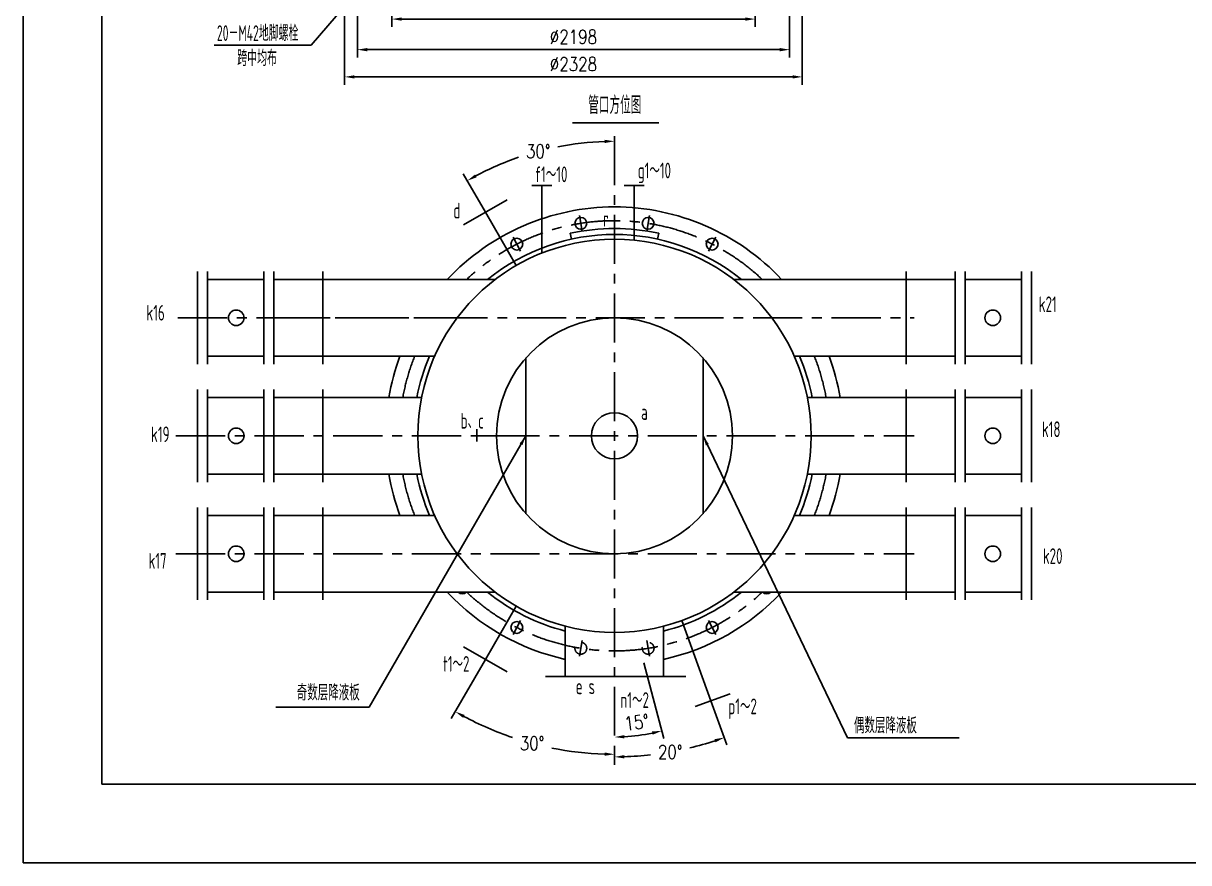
# Model space of a CAD drawing. Header units: millimetres. Extents: x -400 to 11480, y -400 to 24820.
# Drawn here: x -400 to 5527, y -400 to 3869 of the extents above; entities that cross this region are included whole.
import ezdxf

# ---------------------------------------------------------------- set-up
doc = ezdxf.new("R2010")
doc.units = ezdxf.units.MM
doc.header["$LTSCALE"] = 200
doc.linetypes.add('CENTER', pattern=[2, 1.25, -0.25, 0.25, -0.25])
doc.linetypes.add('DASHED', pattern=[0.75, 0.5, -0.25])
for name, color, linetype in [('1轮廓实线层', 7, 'Continuous'), ('2细线层', 4, 'Continuous'), ('3中心线层', 1, 'CENTER'), ('4虚线层', 6, 'DASHED'), ('6文字层', 3, 'Continuous'), ('7标注层', 4, 'Continuous'), ('图框层', 7, 'Continuous')]:
    doc.layers.add(name, color=color, linetype=linetype)
doc.styles.add('PC_TEXTSTYLE', font='isocp.shx', dxfattribs={"width": 0.8, "bigfont": 'hzfs.shx'})
doc.styles.add('TH_GBDIM', font='romans.shx', dxfattribs={"width": 0.8, "bigfont": 'gbcbig.shx'})
doc.dimstyles.new('TH_GBDIM', dxfattribs={"dimscale": 20, "dimtxt": 3.5, "dimasz": 2.5, "dimexe": 2, "dimexo": 0, "dimgap": 1.5, "dimtad": 1, "dimdec": 1, "dimzin": 0, "dimdsep": 46, "dimtxsty": 'TH_GBDIM', "dimcen": 2.5, "dimclrd": 130, "dimclre": 130, "dimclrt": 3, "dimadec": 0, "dimazin": 0, "dimtfac": 0.714286, "dimtdec": 1, "dimtmove": 0, "dimatfit": 3, "dimfxl": 0, "dimtzin": 0, "dimlwd": -1, "dimlwe": -1, "dimarcsym": 0})

# ---------------------------------------------------------------- blocks, each defined once
blk = doc.blocks.new('*D158')
at = {"layer": '7标注层', "color": 130}
blk.add_line((1950.3, 2907.8), (1837.7, 3102.8), dxfattribs=at)
for start, end in [(91.91259, 101.08411), (108.9891, 118.08741)]:
    blk.add_arc((2606.7, 1770.9), 1497.9, start, end, dxfattribs=at)
for points in [[(2556.6, 3276.4), (2556.8, 3259.7), (2606.7, 3268.9)], [(1905.5, 3085.2), (1897.4, 3099.7), (1857.7, 3068.2)]]:
    blk.add_solid(points, dxfattribs=at)
at = {"layer": 'Defpoints', "color": 0}
for p in [(2606.7, 3294.9), (2346.6, 3246.1), (1950.3, 2907.8), (2106.7, 2637), (2606.7, 246.9)]:
    blk.add_point(p, dxfattribs=at)
at = {"layer": '7标注层', "color": 3, "insert": (2219, 3217.8), "char_height": 70, "attachment_point": 5, "style": 'TH_GBDIM'}
blk.add_mtext('30°{}{}', dxfattribs=at)
blk = doc.blocks.new('*D159')
at = {"layer": '7标注层', "color": 130}
for p, q in [((1950.3, 634.1), (1776.9, 333.7)), ((2606.7, 194.7), (2606.7, 111.4))]:
    blk.add_line(p, q, dxfattribs=at)
for start, end in [(241.76892, 251.31361), (258.6238, 268.23108)]:
    blk.add_arc((2606.7, 1770.9), 1619.6, start, end, dxfattribs=at)
for points in [[(1836.5, 336.7), (1844.6, 351.3), (1796.9, 368.3)], [(2556.8, 160.5), (2556.6, 143.8), (2606.7, 151.4)]]:
    blk.add_solid(points, dxfattribs=at)
at = {"layer": 'Defpoints', "color": 0}
for p in [(2606.7, 3294.9), (2106.7, 904.9), (1950.3, 634.1), (2052.8, 249), (2606.7, 194.7)]:
    blk.add_point(p, dxfattribs=at)
at = {"layer": '7标注层', "color": 3, "insert": (2187.5, 206.5), "char_height": 70, "attachment_point": 5, "style": 'TH_GBDIM'}
blk.add_mtext('30°{}{}', dxfattribs=at)
blk = doc.blocks.new('*D160')
at = {"layer": '7标注层', "color": 130}
for p, q in [((3097.1, 423.4), (3178.9, 198.9)), ((2606.7, 151.4), (2606.7, 98))]:
    blk.add_line(p, q, dxfattribs=at)
for start, end in [(283.57476, 288.24554), (271.75446, 276.4642)]:
    blk.add_arc((2606.7, 1770.9), 1632.9, start, end, dxfattribs=at)
for points in [[(3115.2, 228), (3120.7, 212.2), (3165.2, 236.5)], [(2656.8, 130.4), (2656.6, 147.1), (2606.7, 138)]]:
    blk.add_solid(points, dxfattribs=at)
at = {"layer": 'Defpoints', "color": 0}
for p in [(2606.7, 3294.9), (2948.7, 831.2), (3097.1, 423.4), (2606.7, 151.4), (2796.3, 149.1)]:
    blk.add_point(p, dxfattribs=at)
at = {"layer": '7标注层', "color": 3, "insert": (2890.2, 162.8), "char_height": 70, "attachment_point": 5, "style": 'TH_GBDIM'}
blk.add_mtext('20°{}{}', dxfattribs=at)
blk = doc.blocks.new('*D161')
at = {"layer": '7标注层', "color": 130}
blk.add_line((2755.3, 616.5), (2858.2, 232.1), dxfattribs=at)
blk.add_arc((2606.7, 1170.9), 931.9, 273.07441, 281.92559, dxfattribs=at)
for points in [[(2656.9, 232), (2656.4, 248.7), (2606.7, 239)], [(2797.3, 267.2), (2801.2, 251), (2847.9, 270.8)]]:
    blk.add_solid(points, dxfattribs=at)
at = {"layer": 'Defpoints', "color": 0}
for p in [(2606.7, 3294.9), (2606.7, 1170.9), (2755.3, 616.5), (2687.9, 242.6), (2606.7, 194.7)]:
    blk.add_point(p, dxfattribs=at)
at = {"layer": '7标注层', "color": 3, "insert": (2719.6, 313.3), "char_height": 70, "attachment_point": 5, "rotation": 7.5, "style": 'TH_GBDIM'}
blk.add_mtext('15°{}{}', dxfattribs=at)
blk = doc.blocks.new('*D166')
at = {"layer": '7标注层', "color": 130}
for p, q in [((1234.1, 4030.7), (1234.1, 3556.2)), ((3562.1, 4030.7), (3562.1, 3556.2)), ((1284.1, 3596.2), (3512.1, 3596.2))]:
    blk.add_line(p, q, dxfattribs=at)
for points in [[(1284.1, 3604.5), (1284.1, 3587.8), (1234.1, 3596.2)], [(3512.1, 3604.5), (3512.1, 3587.8), (3562.1, 3596.2)]]:
    blk.add_solid(points, dxfattribs=at)
at = {"layer": 'Defpoints', "color": 0}
for p in [(1234.1, 4030.7), (3562.1, 4030.7), (3562.1, 3596.2)]:
    blk.add_point(p, dxfattribs=at)
at = {"layer": '7标注层', "color": 3, "insert": (2398.1, 3661.2), "char_height": 70, "attachment_point": 5, "style": 'TH_GBDIM'}
blk.add_mtext('%%c2328{}{}', dxfattribs=at)
blk = doc.blocks.new('*D167')
at = {"layer": '7标注层', "color": 130}
for p, q in [((1299.1, 4030.7), (1299.1, 3694.7)), ((3497.1, 4030.7), (3497.1, 3694.7)), ((3447.1, 3734.7), (1349.1, 3734.7))]:
    blk.add_line(p, q, dxfattribs=at)
for points in [[(1349.1, 3743), (1349.1, 3726.3), (1299.1, 3734.7)], [(3447.1, 3743), (3447.1, 3726.3), (3497.1, 3734.7)]]:
    blk.add_solid(points, dxfattribs=at)
at = {"layer": 'Defpoints', "color": 0}
for p in [(1299.1, 4030.7), (3497.1, 4030.7), (1299.1, 3734.7)]:
    blk.add_point(p, dxfattribs=at)
at = {"layer": '7标注层', "color": 3, "insert": (2398.1, 3799.7), "char_height": 70, "attachment_point": 5, "style": 'TH_GBDIM'}
blk.add_mtext('%%c2198{}{}', dxfattribs=at)
blk = doc.blocks.new('*D168')
at = {"layer": '7标注层', "color": 130}
for p, q in [((1474.1, 4030.7), (1474.1, 3850.2)), ((3322.1, 4030.7), (3322.1, 3850.2)), ((1524.1, 3890.2), (3272.1, 3890.2))]:
    blk.add_line(p, q, dxfattribs=at)
for points in [[(1524.1, 3898.5), (1524.1, 3881.8), (1474.1, 3890.2)], [(3272.1, 3898.5), (3272.1, 3881.8), (3322.1, 3890.2)]]:
    blk.add_solid(points, dxfattribs=at)
at = {"layer": 'Defpoints', "color": 0}
for p in [(1474.1, 4030.7), (3322.1, 4030.7), (3322.1, 3890.2)]:
    blk.add_point(p, dxfattribs=at)
at = {"layer": '7标注层', "color": 3, "insert": (2398.1, 3955.2), "char_height": 70, "attachment_point": 5, "style": 'TH_GBDIM'}
blk.add_mtext('%%c1848{}{}', dxfattribs=at)

msp = doc.modelspace()

# ---------------------------------------------------------------- linework, layer by layer
at = {"layer": '1轮廓实线层'}
for p, q in [((2186.04, 3043.22), (2288.6, 3043.22)), ((2236.69, 3043.22), (2236.69, 2699.97)), ((2655.41, 3043.22), (2757.97, 3043.22)), ((2706.69, 3043.22), (2706.69, 2765.92)), ((1839.61, 2843.88), (2061.03, 2971.72)), ((2106.69, 2636.96), (1950.32, 2907.8)), ((2381.69, 2800.64), (2388.09, 2771.33)), ((2831.69, 2800.64), (2825.28, 2771.33)), ((486.48, 2605.94), (486.48, 2135.94)), ((536.48, 2605.94), (536.48, 2135.94)), ((536.48, 2605.94), (536.48, 2135.94)), ((536.48, 2565.94), (823.48, 2565.94)), ((823.48, 2605.94), (823.48, 2135.94)), ((873.48, 2605.94), (873.48, 2135.94)), ((873.48, 2605.94), (873.48, 2135.94)), ((873.48, 2565.94), (2000.08, 2565.94)), ((1123.48, 2605.94), (1123.48, 2135.94)), ((4339.9, 2565.94), (3213.3, 2565.94)), ((4089.9, 2605.94), (4089.9, 2135.94)), ((4339.9, 2605.94), (4339.9, 2135.94)), ((4339.9, 2605.94), (4339.9, 2135.94)), ((4389.9, 2605.94), (4389.9, 2135.94)), ((4676.9, 2565.94), (4389.9, 2565.94)), ((4676.9, 2605.94), (4676.9, 2135.94)), ((4676.9, 2605.94), (4676.9, 2135.94)), ((4726.9, 2605.94), (4726.9, 2135.94)), ((536.48, 2175.94), (823.48, 2175.94)), ((873.48, 2175.94), (1692.37, 2175.94)), ((2156.25, 2167.31), (2156.25, 1374.57)), ((3057.12, 2167.31), (3057.12, 1374.57)), ((4339.9, 2175.94), (3521, 2175.94)), ((4676.9, 2175.94), (4389.9, 2175.94)), ((486.48, 2005.94), (486.48, 1535.94)), ((536.48, 2005.94), (536.48, 1535.94)), ((536.48, 2005.94), (536.48, 1535.94)), ((536.48, 1965.94), (823.48, 1965.94)), ((823.48, 2005.94), (823.48, 1535.94)), ((873.48, 2005.94), (873.48, 1535.94)), ((873.48, 2005.94), (873.48, 1535.94)), ((873.48, 1965.94), (1625.88, 1965.94)), ((1123.48, 2005.94), (1123.48, 1535.94)), ((4339.9, 1965.94), (3587.49, 1965.94)), ((4089.9, 2005.94), (4089.9, 1535.94)), ((4339.9, 2005.94), (4339.9, 1535.94)), ((4339.9, 2005.94), (4339.9, 1535.94)), ((4389.9, 2005.94), (4389.9, 1535.94)), ((4676.9, 1965.94), (4389.9, 1965.94)), ((4676.9, 2005.94), (4676.9, 1535.94)), ((4676.9, 2005.94), (4676.9, 1535.94)), ((4726.9, 2005.94), (4726.9, 1535.94)), ((1907.33, 1741.56), (1907.33, 1804.54)), ((2006.69, 1770.94), (1907.33, 1770.94)), ((536.48, 1575.94), (823.48, 1575.94)), ((873.48, 1575.94), (1625.88, 1575.94)), ((4339.9, 1575.94), (3587.49, 1575.94)), ((4676.9, 1575.94), (4389.9, 1575.94)), ((486.48, 1405.94), (486.48, 935.94)), ((536.48, 1405.94), (536.48, 935.94)), ((536.48, 1405.94), (536.48, 935.94)), ((536.48, 1365.94), (823.48, 1365.94)), ((823.48, 1405.94), (823.48, 935.94)), ((873.48, 1405.94), (873.48, 935.94)), ((873.48, 1405.94), (873.48, 935.94)), ((873.48, 1365.94), (1692.37, 1365.94)), ((1123.48, 1405.94), (1123.48, 935.94)), ((4339.9, 1365.94), (3521, 1365.94)), ((4089.9, 1405.94), (4089.9, 935.94)), ((4339.9, 1405.94), (4339.9, 935.94)), ((4339.9, 1405.94), (4339.9, 935.94)), ((4389.9, 1405.94), (4389.9, 935.94)), ((4676.9, 1365.94), (4389.9, 1365.94)), ((4676.9, 1405.94), (4676.9, 935.94)), ((4676.9, 1405.94), (4676.9, 935.94)), ((4726.9, 1405.94), (4726.9, 935.94)), ((536.48, 975.94), (823.48, 975.94)), ((873.48, 975.94), (2000.08, 975.94)), ((4339.9, 975.94), (3213.3, 975.94)), ((4676.9, 975.94), (4389.9, 975.94)), ((2106.69, 904.91), (1950.32, 634.08)), ((2948.71, 831.24), (3097.15, 423.41)), ((2356.69, 802.69), (2356.69, 546.94)), ((2856.69, 802.69), (2856.69, 546.94)), ((1839.61, 698), (2061.03, 570.16)), ((2255.14, 546.94), (2970.43, 546.94)), ((3016.89, 394.2), (3194.43, 458.82))]:
    msp.add_line(p, q, dxfattribs=at)
for centre, radius in [((2435.55, 2851.47), 30), ((2777.83, 2851.47), 30), ((2606.69, 1770.94), 1000), ((2110.02, 2745.7), 30), ((3103.35, 2745.7), 30), ((682.71, 2370.94), 39.6), ((2606.69, 1770.94), 600), ((4530.66, 2370.94), 39.6), ((2606.69, 1770.94), 117.5), ((682.71, 1770.94), 39.6), ((4530.66, 1770.94), 39.6), ((682.71, 1170.94), 39.6), ((4530.66, 1170.94), 39.6), ((2110.02, 796.18), 30), ((3103.35, 796.18), 30)]:
    msp.add_circle(centre, radius, dxfattribs=at)
for centre, radius, start, end in [((2606.69, 1770.94), 1164, 43.077712, 136.922288), ((2606.69, 1770.94), 1024, 50.929151, 129.070849), ((2606.69, 1770.94), 1054, 77.674073, 102.325927), ((2606.69, 1770.94), 1164, 159.638745, 170.356007), ((2606.69, 1770.94), 1024, 156.702351, 169.022139), ((2606.69, 1770.94), 1024, 10.977861, 23.297649), ((2606.69, 1770.94), 1164, 9.643993, 20.361255), ((2606.69, 1770.94), 1164, 189.643993, 200.361255), ((2606.69, 1770.94), 1024, 190.977861, 203.297649), ((2606.69, 1770.94), 1024, 336.702351, 349.022139), ((2606.69, 1770.94), 1164, 339.638745, 350.356007), ((2606.69, 1770.94), 1164, 223.077712, 257.597577), ((1833.11, 997.36), 30, 225.575441, 314.424559), ((2606.69, 1770.94), 1024, 230.929151, 255.868947), ((2606.69, 1770.94), 1164, 282.402423, 316.922288), ((2606.69, 1770.94), 1024, 284.131053, 309.070849), ((3380.26, 997.36), 30, 225.575441, 314.424559)]:
    msp.add_arc(centre, radius, start, end, dxfattribs=at)
at = {"layer": '2细线层'}
for p, q in [((-400, -400), (-400, 24820)), ((2392.36, 3361.98), (2832.17, 3361.98)), ((-400, -400), (11480, -400))]:
    msp.add_line(p, q, dxfattribs=at)
at = {"layer": '3中心线层'}
for p, q in [((2606.69, 3294.94), (2606.69, 246.94)), ((2441.81, 2811.96), (2429.29, 2890.98)), ((2771.57, 2811.96), (2784.08, 2890.98)), ((2128.18, 2710.06), (2091.86, 2781.34)), ((3085.19, 2710.06), (3121.51, 2781.34)), ((386.48, 2370.94), (1723.48, 2370.94)), ((911.23, 2370.94), (4130.69, 2370.94)), ((376.15, 1770.94), (4130.69, 1770.94)), ((376.15, 1170.94), (4130.69, 1170.94)), ((2128.18, 831.82), (2091.86, 760.54)), ((3085.19, 831.82), (3121.51, 760.54))]:
    msp.add_line(p, q, dxfattribs=at)
for start, end in [(46.609705, 133.390295), (158.27198, 169.732449), (10.267551, 21.72802), (190.267551, 201.72802), (338.27198, 349.732449), (226.609705, 313.390295)]:
    msp.add_arc((2606.69, 1770.94), 1094, start, end, dxfattribs=at)
at = {"layer": '4虚线层'}
for p, q in [((2441.81, 729.91), (2429.29, 650.9)), ((2771.57, 729.91), (2784.08, 650.9))]:
    msp.add_line(p, q, dxfattribs=at)
for centre in [(2435.55, 690.41), (2777.83, 690.41)]:
    msp.add_circle(centre, 30, dxfattribs=at)
at = {"layer": '图框层'}
for q in [(0, 24420), (11080, 0)]:
    msp.add_line((0, 0), q, dxfattribs=at)

# ---------------------------------------------------------------- texts
at = {"layer": '6文字层', "style": 'PC_TEXTSTYLE'}
for s, height, width, p in [('20－M42地脚螺栓', 80, 0.6, (584.6, 3778.78)), ('跨中均布', 80, 0.6, (688.26, 3651.85)), ('管口方位图', 90, 0.6, (2473.26, 3407.41)), ('g1～10', 80, 0.667, (2724.73, 3080.18)), ('f1～10', 80, 0.667, (2202.52, 3060.7)), ('d', 80, 0.667, (1787.12, 2876.09)), ('r', 80, 0.667, (2548.72, 2834.68)), ('k16', 80, 0.667, (226.27, 2356.78)), ('k21', 80, 0.667, (4764.63, 2400.01)), ('a', 80, 0.667, (2741.94, 1851.95)), ('b、c', 80, 0.667, (1824.18, 1807.31)), ('k18', 80, 0.667, (4780.59, 1764.26)), ('k19', 80, 0.667, (249.88, 1738.48)), ('k20', 80, 0.667, (4785.41, 1119.19)), ('k17', 80, 0.667, (236.91, 1095.1)), ('t1～2', 80, 0.667, (1734.74, 570.91)), ('奇数层降液板', 80, 0.667, (990.8, 424.88)), ('e s', 80, 0.667, (2409.48, 456.89)), (' n1～2', 80, 0.667, (2606.69, 386.96)), ('p1～2', 80, 0.667, (3185.41, 355.12)), ('偶数层降液板', 80, 0.667, (3824.47, 257.97))]:
    msp.add_text(s, height=height, dxfattribs=dict(at, width=width)).set_placement(p)

# ---------------------------------------------------------------- dimensions: what is measured, and where the dimension line sits
at = {"layer": '7标注层'}
for base, p1, p2, picture, middle in [((3562.08, 3596.18), (1234.08, 4030.69), (3562.08, 4030.69), '*D166', (2398.08, 3661.18)), ((1299.08, 3734.67), (3497.08, 4030.69), (1299.08, 4030.69), '*D167', (2398.08, 3799.67)), ((3322.08, 3890.18), (1474.08, 4030.69), (3322.08, 4030.69), '*D168', (2398.08, 3955.18))]:
    dim = msp.add_linear_dim(base=base, p1=p1, p2=p2, text='%%c<>{}{}', dimstyle='TH_GBDIM', override={"dimgap": 1.5, "dimtad": 1, "dimjust": 0, "dimdec": 0, "dimlfac": 1, "dimse1": 0, "dimse2": 0, "dimsd1": 0, "dimsd2": 0}, dxfattribs=at)
    dim.commit()
    dim.dimension.update_dxf_attribs({"geometry": picture, "text_midpoint": middle})
for base, line1, line2, picture, middle in [((2052.76, 249.03), ((2106.69, 904.91), (1950.32, 634.08)), ((2606.69, 3294.94), (2606.69, 194.67)), '*D159', (2187.51, 206.54)), ((2687.91, 242.55), ((2606.69, 3294.94), (2606.69, 194.67)), ((2606.69, 1170.94), (2755.26, 616.46)), '*D161', (2728.33, 246.98))]:
    dim = msp.add_angular_dim_2l(base=base, line1=line1, line2=line2, text='<>{}{}', dimstyle='TH_GBDIM', override={"dimgap": 1.5, "dimtad": 1, "dimjust": 0, "dimtih": 1, "dimse1": 0, "dimse2": 0, "dimsd1": 0, "dimsd2": 0, "dimadec": 0}, dxfattribs=at)
    dim.commit()
    dim.dimension.update_dxf_attribs({"geometry": picture, "text_midpoint": middle, "dimtype": 162})
for base, line1, line2, picture, middle in [((2346.57, 3246.11), ((2106.69, 2636.96), (1950.32, 2907.8)), ((2606.69, 3294.94), (2606.69, 246.94)), '*D158', (2219, 3217.82)), ((2796.26, 149.06), ((2606.69, 3294.94), (2606.69, 151.36)), ((2948.71, 831.24), (3097.15, 423.41)), '*D160', (2890.24, 162.82))]:
    dim = msp.add_angular_dim_2l(base=base, line1=line1, line2=line2, text='<>{}{}', dimstyle='TH_GBDIM', override={"dimgap": 1.5, "dimtad": 1, "dimjust": 0, "dimtih": 1, "dimse1": 0, "dimse2": 0, "dimsd1": 0, "dimsd2": 0, "dimadec": 0}, dxfattribs=at)
    dim.commit()
    dim.dimension.update_dxf_attribs({"geometry": picture, "text_midpoint": middle})

# ---------------------------------------------------------------- leaders
at = {"layer": '1轮廓实线层'}
for points in [[(1299.08, 4030.69), (1063.54, 3757.13), (571.32, 3757.13)], [(2156.25, 1770.94), (1359.63, 391.15), (884.73, 391.15)], [(3057.12, 1770.94), (3791.11, 234.86), (4359.1, 234.86)]]:
    msp.add_leader(points, dimstyle='TH_GBDIM', override={"dimgap": 1.5, "dimtad": 0}, dxfattribs=at)

doc.saveas('drawing.dxf')
